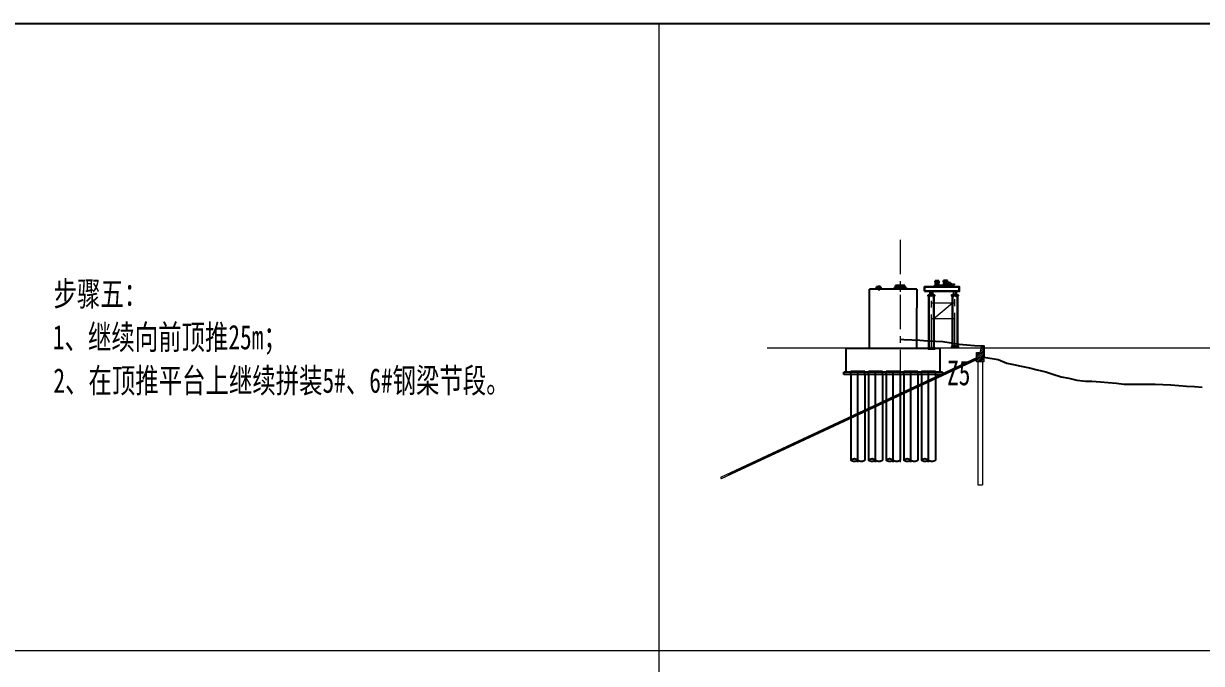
# Model space of a CAD drawing. Extents: x 1767995 to 4174245, y 542814 to 862564.
# Drawn here: x 2251649 to 2401826, y 780996 to 862564 of the extents above; entities that cross this region are included whole.
import ezdxf
from ezdxf.lldxf.tags import DXFTag

# ---------------------------------------------------------------- set-up
doc = ezdxf.new("R2010")
doc.units = 0
doc.header["$LTSCALE"] = 3500
for name, pattern in [('ACAD_ISO02W100', [15, 12, -3]), ('CENTER', [2, 1.25, -0.25, 0.25, -0.25]), ('CENTER8', [6.35, 3.96875, -0.79375, 0.79375, -0.79375]), ('CENTERX2', [101.6, 63.5, -12.7, 12.7, -12.7]), ('DASHED', [0.75, 0.5, -0.25]), ('LINEL4', [12.5, 7.5, -2, 1, -2])]:
    doc.linetypes.add(name, pattern=pattern)
doc.layers.get('Defpoints').update_dxf_attribs({"color": 8})
for name, color, linetype, lineweight in [('0 尺寸线', 4, 'Continuous', 18), ('1 BZ 标注', 2, 'Continuous', 13), ('1粗实线', 1, 'Continuous', 30), ('3中心线', 6, 'CENTER', 18), ('5文本', 7, 'Continuous', 15), ('AM_0', 7, 'Continuous', 50), ('中心线', 2, 'CENTER', 15), ('尺寸标注', 3, 'Continuous', 18), ('总 河堤', 6, 'Continuous', 15), ('标注', 3, 'Continuous', 18), ('桥 构造细实', 3, 'Continuous', 15), ('桥 构造细虚', 6, 'Continuous', 15), ('桥-构造-细线', 4, 'Continuous', 18)]:
    doc.layers.add(name, color=color, linetype=linetype, lineweight=lineweight)
for name, color, linetype in [('M_Prof', 2, 'Continuous'), ('卡特粗实线', 7, 'Continuous'), ('纵_地面线', 30, 'Continuous')]:
    doc.layers.add(name, color=color, linetype=linetype)
doc.styles.get("Standard").update_dxf_attribs({"font": '仿宋_GB2312.TTF', "width": 0.7})
doc.styles.add('图内文字', font='仿宋_GB2312.TTF', dxfattribs={"width": 0.7})
tags = doc.linetypes.add('DASHDOT0', pattern=[1, 0.4, -0.3, 0, -0.3]).pattern_tags.tags
tags[10:11] = [DXFTag(74, 4), DXFTag(75, 0), DXFTag(340, '0'), DXFTag(46, 0.0), DXFTag(50, 0.0), DXFTag(44, 0.0), DXFTag(45, 0.0)]
tags[8:9] = [DXFTag(74, 4), DXFTag(75, 0), DXFTag(340, '0'), DXFTag(46, 0.0), DXFTag(50, 0.0), DXFTag(44, 0.0), DXFTag(45, 0.0)]
tags[6:7] = [DXFTag(74, 4), DXFTag(75, 0), DXFTag(340, '0'), DXFTag(46, 0.0), DXFTag(50, 0.0), DXFTag(44, 0.0), DXFTag(45, 0.0)]
tags[4:5] = [DXFTag(74, 4), DXFTag(75, 0), DXFTag(340, '0'), DXFTag(46, 0.0), DXFTag(50, 0.0), DXFTag(44, 0.0), DXFTag(45, 0.0)]

# ---------------------------------------------------------------- blocks, each defined once
blk = doc.blocks.new('左堤岸')
at = {"layer": '总 河堤'}
h = blk.add_hatch(dxfattribs=at)
h.set_pattern_fill('ANSI31', color=256, scale=0.05, style=0)
h.paths.add_polyline_path([(0, 1.25), (-0.25, 1.25), (-0.45, 0.4), (-0.9, 0.4), (-0.9, -0.42), (0, 0)])
h.paths.add_polyline_path([(0, 0), (-0.9, -0.42), (-0.9, -0.8), (0, -0.8)])
for p, q in [((-0.9, -0.8), (-0.9, 0.4)), ((-0.9, 0.4), (-0.45, 0.4)), ((-0.45, 0.4), (-0.25, 1.25)), ((0, 1.25), (-0.25, 1.25)), ((0, 1.25), (0, -0.8)), ((0, -0.8), (-0.9, -0.8)), ((-0.75, -0.8), (-0.75, -16.5)), ((-0.15, -0.8), (-0.15, -16.5)), ((-0.75, -16.5), (-0.15, -16.5))]:
    blk.add_line(p, q, dxfattribs=at)
at = {"layer": '总 河堤', "color": 8}
for p, q in [((-0.9, -0.31), (-33.57, -15.54)), ((-0.9, -0.53), (-33.48, -15.72)), ((-0.9, -0.42), (-32.62, -15.21)), ((-33.57, -15.54), (-33.48, -15.72))]:
    blk.add_line(p, q, dxfattribs=at)
blk = doc.blocks.new('当时算的发生的')
at = {"color": 1}
for p, q in [((5298073, 1442349), (5297573, 1442349)), ((5297573, 1439961), (5297573, 1442349)), ((5303573, 1442349), (5298073, 1442349)), ((5298323, 1442349), (5298323, 1442349)), ((5299109, 1442495), (5298336, 1442495)), ((5299109, 1442495), (5298336, 1442495)), ((5299109, 1442495), (5298336, 1442495)), ((5299109, 1442495), (5298336, 1442495)), ((5298336, 1442495), (5298336, 1442349)), ((5299109, 1442349), (5298336, 1442349)), ((5298441, 1442495), (5298441, 1442655)), ((5298441, 1442495), (5298441, 1442655)), ((5298441, 1442495), (5298441, 1442655)), ((5298441, 1442495), (5298441, 1442655)), ((5298441, 1442495), (5298441, 1442655)), ((5298441, 1442495), (5298441, 1442655)), ((5299005, 1442655), (5298441, 1442655)), ((5298723, 1442815), (5298723, 1442206)), ((5299005, 1442495), (5299005, 1442655)), ((5299005, 1442495), (5299005, 1442655)), ((5299005, 1442495), (5299005, 1442655)), ((5299005, 1442495), (5299005, 1442655)), ((5299005, 1442495), (5299005, 1442655)), ((5299005, 1442495), (5299005, 1442655)), ((5299005, 1442495), (5299005, 1442655)), ((5299005, 1442495), (5299005, 1442655)), ((5299109, 1442349), (5299109, 1442495)), ((5299109, 1442349), (5299109, 1442495)), ((5299109, 1442349), (5299109, 1442495)), ((5299109, 1442349), (5299109, 1442495)), ((5302348, 1442461), (5300598, 1442461)), ((5300598, 1442349), (5300598, 1442461)), ((5302348, 1442461), (5300598, 1442461)), ((5300598, 1442349), (5300598, 1442461)), ((5302348, 1442461), (5300598, 1442461)), ((5300598, 1442349), (5300598, 1442461)), ((5302348, 1442461), (5300598, 1442461)), ((5300598, 1442349), (5300598, 1442461)), ((5302223, 1442552), (5300722, 1442552)), ((5300722, 1442461), (5300722, 1442552)), ((5302223, 1442552), (5300722, 1442552)), ((5300722, 1442461), (5300722, 1442552)), ((5302223, 1442552), (5300722, 1442552)), ((5300722, 1442461), (5300722, 1442552)), ((5302223, 1442552), (5300722, 1442552)), ((5300722, 1442461), (5300722, 1442552)), ((5302223, 1442461), (5300722, 1442461)), ((5302223, 1442461), (5300722, 1442461)), ((5302223, 1442461), (5300722, 1442461)), ((5302223, 1442461), (5300722, 1442461)), ((5300868, 1442552), (5300868, 1442818)), ((5300868, 1442552), (5300868, 1442818)), ((5300868, 1442552), (5300868, 1442818)), ((5300868, 1442552), (5300868, 1442818)), ((5300868, 1442552), (5300868, 1442818)), ((5300868, 1442552), (5300868, 1442818)), ((5302077, 1442818), (5300868, 1442818)), ((5301473, 1442769), (5301473, 1442349)), ((5302077, 1442552), (5302077, 1442818)), ((5302077, 1442552), (5302077, 1442818)), ((5302077, 1442552), (5302077, 1442818)), ((5302077, 1442552), (5302077, 1442818)), ((5302077, 1442552), (5302077, 1442818)), ((5302077, 1442552), (5302077, 1442818)), ((5302077, 1442552), (5302077, 1442818)), ((5302077, 1442552), (5302077, 1442818)), ((5302223, 1442461), (5302223, 1442552)), ((5302223, 1442461), (5302223, 1442552)), ((5302223, 1442461), (5302223, 1442552)), ((5302223, 1442461), (5302223, 1442552)), ((5302348, 1442349), (5302348, 1442461)), ((5302348, 1442349), (5302348, 1442461)), ((5302348, 1442349), (5302348, 1442461)), ((5302348, 1442349), (5302348, 1442461)), ((5303573, 1442349), (5303573, 1439961)), ((5297573, 1434800), (5297573, 1439961)), ((5303573, 1434800), (5303573, 1439961)), ((5306573, 1434800), (5294573, 1434800)), ((5294573, 1431800), (5294573, 1434800)), ((5306573, 1431800), (5306573, 1434800)), ((5306573, 1431800), (5306573, 1434800)), ((5306873, 1431800), (5294273, 1431800)), ((5294273, 1431500), (5294273, 1431800)), ((5306873, 1431500), (5294273, 1431500)), ((5295173, 1431900), (5296973, 1431900)), ((5295173, 1431500), (5295173, 1431900)), ((5295173, 1431900), (5296973, 1431900)), ((5295173, 1431500), (5295173, 1431900)), ((5306873, 1431800), (5295173, 1431800)), ((5306873, 1431500), (5295173, 1431500)), ((5295173, 1431500), (5295173, 1420568)), ((5295173, 1431500), (5295173, 1420568)), ((5296073, 1420307), (5296073, 1431900)), ((5296973, 1431500), (5296973, 1431900)), ((5296973, 1431500), (5296973, 1431900)), ((5296973, 1431500), (5296973, 1420568)), ((5296973, 1431500), (5296973, 1420568)), ((5297423, 1431900), (5299223, 1431900)), ((5297423, 1431500), (5297423, 1431900)), ((5297423, 1431900), (5299223, 1431900)), ((5297423, 1431500), (5297423, 1431900)), ((5297423, 1431500), (5297423, 1420568)), ((5297423, 1431500), (5297423, 1420568)), ((5298323, 1420307), (5298323, 1431900)), ((5299223, 1431500), (5299223, 1431900)), ((5299223, 1431500), (5299223, 1431900)), ((5299223, 1431500), (5299223, 1420568)), ((5299223, 1431500), (5299223, 1420568)), ((5299673, 1431900), (5301473, 1431900)), ((5299673, 1431500), (5299673, 1431900)), ((5299673, 1431900), (5301473, 1431900)), ((5299673, 1431500), (5299673, 1431900)), ((5299673, 1431500), (5299673, 1420568)), ((5299673, 1431500), (5299673, 1420568)), ((5300573, 1420307), (5300573, 1431900)), ((5301473, 1431500), (5301473, 1431900)), ((5301473, 1431500), (5301473, 1431900)), ((5301473, 1431500), (5301473, 1420568)), ((5301473, 1431500), (5301473, 1420568)), ((5301923, 1431900), (5303723, 1431900)), ((5301923, 1431500), (5301923, 1431900)), ((5301923, 1431900), (5303723, 1431900)), ((5301923, 1431500), (5301923, 1431900)), ((5301923, 1431500), (5301923, 1420568)), ((5301923, 1431500), (5301923, 1420568)), ((5302823, 1420307), (5302823, 1431900)), ((5303723, 1431500), (5303723, 1431900)), ((5303723, 1431500), (5303723, 1431900)), ((5303723, 1431500), (5303723, 1420568)), ((5303723, 1431500), (5303723, 1420568)), ((5304173, 1431900), (5305973, 1431900)), ((5304173, 1431500), (5304173, 1431900)), ((5304173, 1431900), (5305973, 1431900)), ((5304173, 1431500), (5304173, 1431900)), ((5304173, 1431500), (5304173, 1420568)), ((5304173, 1431500), (5304173, 1420568)), ((5305073, 1420307), (5305073, 1431900)), ((5305973, 1431500), (5305973, 1431900)), ((5305973, 1431500), (5305973, 1431900)), ((5305973, 1431500), (5305973, 1420568)), ((5305973, 1431500), (5305973, 1420568)), ((5306873, 1431800), (5306873, 1431500)), ((5306873, 1431800), (5306873, 1431500))]:
    blk.add_line(p, q, dxfattribs=at)
for points in [[(5296973, 1420568, -0.4142136), (5296073, 1420568, -0.4142136), (5295173, 1420568, -0.4142136), (5296073, 1420568)], [(5299223, 1420568, -0.4142136), (5298323, 1420568, -0.4142136), (5297423, 1420568, -0.4142136), (5298323, 1420568)], [(5301473, 1420568, -0.4142136), (5300573, 1420568, -0.4142136), (5299673, 1420568, -0.4142136), (5300573, 1420568)], [(5303723, 1420568, -0.4142136), (5302823, 1420568, -0.4142136), (5301923, 1420568, -0.4142136), (5302823, 1420568)], [(5305973, 1420568, -0.4142136), (5305073, 1420568, -0.4142136), (5304173, 1420568, -0.4142136), (5305073, 1420568)]]:
    blk.add_lwpolyline(points, format="xyb", dxfattribs=at)
blk = doc.blocks.new('SW_CENTERMARKSYMBOL_15')
at = {"color": 0, "linetype": 'Continuous', "lineweight": 0}
for p, q in [((-1, 0), (-1.21374, 0)), ((0, 0), (-0.5, 0)), ((0, 1), (0, 1.21374)), ((0, 0), (0, 0.5)), ((0, 0), (0, -0.5)), ((0, 0), (0.5, 0)), ((1, 0), (1.21374, 0)), ((0, -1), (0, -1.21374))]:
    blk.add_line(p, q, dxfattribs=at)
blk = doc.blocks.new('1234569')
at = {"layer": '尺寸标注', "color": 7, "linetype": 'CENTER8'}
for p, q in [((-196111, -679551), (-196090, -679551)), ((-196100, -679562), (-196100, -679541)), ((-196100, -679595), (-196100, -679566))]:
    blk.add_line(p, q, dxfattribs=at)
at = {"layer": '尺寸标注', "color": 7}
for points in [[(-196106, -679565), (-196106, -679565, 0.4142136), (-196108, -679567), (-196108, -679575)], [(-196093, -679575), (-196093, -679567, 0.4142136), (-196095, -679565), (-196095, -679565)]]:
    blk.add_lwpolyline(points, format="xyb", dxfattribs=at)
blk.add_lwpolyline([(-196095, -679575), (-196095, -679600), (-196100, -679603), (-196105, -679600), (-196105, -679575)], dxfattribs=at)
for radius in [15, 10.4]:
    blk.add_circle((-196100, -679551), radius, dxfattribs=at)
blk = doc.blocks.new('456')
at = {"layer": '尺寸标注', "color": 1, "linetype": 'DASHDOT0'}
for p, q in [((-216147, -678337), (-216154, -678337)), ((-216150, -678340), (-216150, -678333))]:
    blk.add_line(p, q, dxfattribs=at)
at = {"layer": '尺寸标注', "color": 1}
blk.add_circle((-216150, -678337), 3.5, dxfattribs=at)
blk = doc.blocks.new('321321')
at = {"layer": '尺寸标注', "color": 1, "linetype": 'DASHDOT0'}
for p, q in [((-216211, -682364), (-216218, -682364)), ((-216214, -682367), (-216214, -682360)), ((-215991, -682364), (-215998, -682364)), ((-215994, -682367), (-215994, -682360)), ((-215771, -682364), (-215778, -682364)), ((-215774, -682367), (-215774, -682360)), ((-215551, -682364), (-215558, -682364)), ((-215554, -682367), (-215554, -682360)), ((-215331, -682364), (-215338, -682364)), ((-215334, -682367), (-215334, -682360))]:
    blk.add_line(p, q, dxfattribs=at)
at = {"layer": '尺寸标注', "color": 1}
for points in [[(-216212, -682367), (-216210, -682364), (-216212, -682360), (-216216, -682361), (-216218, -682364), (-216216, -682367)], [(-215992, -682367), (-215990, -682364), (-215992, -682360), (-215996, -682361), (-215998, -682364), (-215996, -682367)], [(-215772, -682367), (-215770, -682364), (-215772, -682360), (-215776, -682361), (-215778, -682364), (-215776, -682367)], [(-215552, -682367), (-215550, -682364), (-215552, -682360), (-215556, -682361), (-215558, -682364), (-215556, -682367)], [(-215332, -682367), (-215330, -682364), (-215332, -682360), (-215336, -682361), (-215338, -682364), (-215336, -682367)]]:
    blk.add_lwpolyline(points, close=True, dxfattribs=at)
at = {"layer": '尺寸标注', "color": 4}
for centre, radius in [((-216214, -682364), 6), ((-216214, -682364), 5), ((-215994, -682364), 6), ((-215774, -682364), 6), ((-215554, -682364), 6), ((-215334, -682364), 6)]:
    blk.add_circle(centre, radius, dxfattribs=at)
at = {"layer": '尺寸标注', "color": 1}
for centre in [(-216214, -682364), (-215994, -682364), (-215774, -682364), (-215554, -682364), (-215334, -682364)]:
    blk.add_circle(centre, 5, dxfattribs=at)
at = {"layer": '尺寸标注', "color": 251}
for centre in [(-216214, -682364), (-215994, -682364), (-215774, -682364), (-215554, -682364), (-215334, -682364)]:
    blk.add_circle(centre, 3, dxfattribs=at)
blk = doc.blocks.new('0123')
at = {"layer": '尺寸标注', "color": 0}
for p, q in [((-197674, -679484), (-197674, -679478)), ((-197671, -679484), (-197671, -679509)), ((-197670, -679484), (-197670, -679478)), ((-197662, -679478), (-197662, -679484)), ((-197661, -679484), (-197661, -679509))]:
    blk.add_line(p, q, dxfattribs=at)
at = {"layer": '尺寸标注', "color": 0, "linetype": 'DASHDOT0'}
blk.add_line((-197666, -679473), (-197666, -679513), dxfattribs=at)
at = {"layer": '尺寸标注', "color": 0}
for points in [[(-197658, -679478), (-197674, -679478, 0.4142136), (-197675, -679479), (-197675, -679484)], [(-197657, -679484), (-197657, -679479, 0.4142136), (-197658, -679478), (-197658, -679484)]]:
    blk.add_lwpolyline(points, format="xyb", dxfattribs=at)
blk.add_lwpolyline([(-197671, -679509), (-197661, -679509), (-197666, -679513)], close=True, dxfattribs=at)
blk = doc.blocks.new('23322')
at = {"layer": '尺寸标注', "color": 0}
for p, q in [((39013, 49007), (39030, 49014)), ((39085, 48934), (39092, 48951)), ((39188, 48934), (39181, 48950)), ((39261, 49109), (39244, 49102)), ((39261, 49006), (39244, 49013))]:
    blk.add_line(p, q, dxfattribs=at)
for centre, radius in [((39021, 49010), 9), ((39022, 49106), 9), ((39137, 49058), 90), ((39137, 49058), 90), ((39089, 49173), 9), ((39089, 48942), 9), ((39184, 48942), 9), ((39185, 49173), 9), ((39252, 49010), 9), ((39253, 49105), 9)]:
    blk.add_circle(centre, radius, dxfattribs=at)
blk.add_arc((39137, 49058), 150, 296.46128, 243.53872, dxfattribs=at)
blk = doc.blocks.new('ewqwe')
h = blk.add_hatch()
h.set_pattern_fill('ANSI37', color=5, scale=4)
h.set_pattern_definition([(45, (60193.746, -5943.269), (-8.98025612, 8.98025612), []), (135, (60193.746, -5943.269), (-8.98025612, -8.98025612), [])])
h.paths.add_polyline_path([(965601, 492388), (966080, 492388), (966080, 492408), (965601, 492408)])
at = {"color": 2, "lineweight": 30}
for p, q in [((965601, 492388), (966081, 492388)), ((965601, 492208), (965601, 492378)), ((965601, 492208), (966081, 492208)), ((965601, 492188), (966081, 492188)), ((965651, 492148), (965671, 492148)), ((965706, 492208), (965706, 492368)), ((965726, 492208), (965726, 492368)), ((965831, 492208), (965831, 492368)), ((965851, 492208), (965851, 492368)), ((965956, 492208), (965956, 492368)), ((965976, 492208), (965976, 492368)), ((966011, 492148), (966031, 492148)), ((966081, 492208), (966081, 492378)), ((966081, 492188), (966081, 492208))]:
    blk.add_line(p, q, dxfattribs=at)
at = {"color": 2}
for p, q in [((965601, 492368), (965601, 492388)), ((965601, 492188), (965601, 492208))]:
    blk.add_line(p, q, dxfattribs=at)
at = {"color": 2, "lineweight": 30}
blk.add_lwpolyline([(965601, 492368), (966081, 492368), (966081, 492388)], dxfattribs=at)
at = {"layer": '0 尺寸线'}
blk.add_lwpolyline([(965601, 492388), (966081, 492388), (966081, 492408), (965601, 492408)], close=True, dxfattribs=at)
at = {"layer": '1 BZ 标注'}
for p, q in [((965651, 492148), (965671, 492148)), ((966011, 492148), (966031, 492148))]:
    blk.add_line(p, q, dxfattribs=at)
at = {"layer": '中心线', "linetype": 'CENTERX2'}
for p, q in [((965651, 492188), (965651, 492148)), ((965651, 492188), (965651, 492148)), ((965671, 492188), (965671, 492148)), ((965671, 492188), (965671, 492148)), ((965671, 492148), (966011, 492148)), ((965671, 492148), (966011, 492148)), ((966011, 492188), (966011, 492148)), ((966011, 492188), (966011, 492148)), ((966031, 492188), (966031, 492148)), ((966031, 492188), (966031, 492148))]:
    blk.add_line(p, q, dxfattribs=at)
at = {"layer": '卡特粗实线'}
blk.add_line((965976, 492208), (965996, 492208), dxfattribs=at)
blk = doc.blocks.new('A$C159A2C35')
h = blk.add_hatch()
h.set_pattern_fill('ANSI37', color=5, scale=4)
h.set_pattern_definition([(45, (-904848.285, -497628.079), (-8.98025612, 8.98025612), []), (135, (-904848.285, -497628.079), (-8.98025612, -8.98025612), [])])
h.paths.add_polyline_path([(449, 703), (928, 703), (928, 723), (449, 723)])
at = {"layer": '尺寸标注', "linetype": 'ACAD_ISO02W100', "lineweight": 30, "ltscale": 3}
h = blk.add_hatch(dxfattribs=at)
h.set_pattern_fill('ANSI32', color=3, scale=50)
h.set_pattern_definition([(45, (-39514.227, -48795.501), (-13.258252, 13.258252), []), (45, (-39505.388, -48795.501), (-13.258252, 13.258252), [])])
h.paths.add_polyline_path([(-578, 68), (-578, 48), (-175, 48), (-175, 68)])
at = {"color": 5, "linetype": 'Continuous', "lineweight": 0}
for p, q in [((-771, 352), (-1493, 352)), ((-771, 172), (-1493, 172)), ((-878, 375), (-879, 375)), ((-873, 369), (-873, 365)), ((-870, 369), (-873, 369)), ((-873, 365), (-873, 352)), ((-870, 365), (-870, 369)), ((-870, 365), (-870, 352)), ((-864, 375), (-865, 375)), ((-771, 394), (-811, 394)), ((-771, 386), (-811, 386)), ((-771, 378), (-811, 378)), ((-771, 126), (-811, 126)), ((-771, 118), (-811, 118)), ((-771, 110), (-811, 110))]:
    blk.add_line(p, q, dxfattribs=at)
at = {"color": 7, "linetype": 'Continuous'}
for p, q in [((-1026, 45), (-588, 45)), ((-923, 45), (-952, 45)), ((-667, 45), (-724, 45)), ((-588, 45), (-576, 45)), ((-118, 45), (-576, 45)), ((684, 131), (688, 131)), ((686, 418), (690, 418))]:
    blk.add_line(p, q, dxfattribs=at)
at = {"color": 6, "linetype": 'Continuous'}
blk.add_line((-578, 424), (-175, 424), dxfattribs=at)
at = {"color": 5, "linetype": 'Continuous'}
for p, q in [((-546, 98), (-546, 424)), ((-207, 424), (-207, 98))]:
    blk.add_line(p, q, dxfattribs=at)
at = {"color": 2, "lineweight": 30}
for p, q in [((448, 603), (448, 723)), ((448, 703), (928, 703)), ((448, 603), (928, 603)), ((448, 583), (928, 583)), ((473, 533), (473, 583)), ((473, 533), (483, 533)), ((473, 533), (522, 433)), ((483, 533), (483, 583)), ((483, 533), (532, 433)), ((522, 433), (563, 433)), ((553, 603), (553, 683)), ((563, 433), (563, 583)), ((573, 603), (573, 683)), ((678, 603), (678, 683)), ((698, 603), (698, 683)), ((803, 603), (803, 683)), ((814, 433), (814, 583)), ((814, 433), (856, 433)), ((823, 603), (823, 683)), ((894, 533), (846, 433)), ((904, 533), (856, 433)), ((894, 533), (894, 583)), ((904, 533), (904, 583)), ((928, 603), (928, 703))]:
    blk.add_line(p, q, dxfattribs=at)
at = {"color": 2}
for p, q in [((448, 683), (448, 703)), ((448, 583), (448, 603))]:
    blk.add_line(p, q, dxfattribs=at)
at = {"color": 5, "linetype": 'DASHED'}
for p, q in [((553, 433), (553, 583)), ((824, 433), (824, 583))]:
    blk.add_line(p, q, dxfattribs=at)
at = {"color": 5, "linetype": 'Continuous', "lineweight": 0}
for points in [[(-879, 375), (-879, 380), (-879, 382)], [(-864, 382), (-864, 382), (-864, 382), (-866, 382), (-867, 382), (-870, 382), (-872, 382), (-875, 382), (-877, 382), (-878, 382), (-879, 382), (-879, 382)], [(-864, 382), (-864, 380), (-864, 375)]]:
    blk.add_lwpolyline(points, dxfattribs=at)
blk.add_lwpolyline([(-811, 95), (-811, 410, -0.4142136), (-809, 412), (-773, 412, -0.4142136), (-771, 410), (-771, 95, -0.4142136), (-773, 93), (-809, 93, -0.4142136)], format="xyb", close=True, dxfattribs=at)
for points in [[(-603, 287), (-751, 287, -0.4142136), (-753, 289), (-753, 310, 0.4142136), (-755, 312), (-771, 312)], [(-771, 212), (-755, 212, 0.4142136), (-753, 214), (-753, 235, -0.4142136), (-751, 237), (-603, 237, 0.4142136), (-598, 242), (-598, 282, 0.4142136), (-603, 287)]]:
    blk.add_lwpolyline(points, format="xyb", dxfattribs=at)
at = {"color": 2, "lineweight": 30}
blk.add_lwpolyline([(448, 683), (928, 683)], dxfattribs=at)
at = {"color": 7, "linetype": 'Continuous'}
for centre, radius in [((686, 131), 8.26), ((686, 131), 7.14), ((688, 418), 8.26), ((688, 418), 7.14), ((686, 131), 2), ((688, 418), 2)]:
    blk.add_circle(centre, radius, dxfattribs=at)
at = {"color": 5, "linetype": 'Continuous', "lineweight": 0}
for points, knots in [([(-873, 369), (-875, 369), (-876, 370), (-878, 371), (-878, 371)], [0, 0, 0, 0, 0.9939019, 1, 1, 1, 1]), ([(-865, 371), (-866, 371), (-867, 370), (-869, 369), (-870, 369)], [0, 0, 0, 0, 0.5878391, 1, 1, 1, 1])]:
    blk.add_open_spline(points, degree=3, knots=knots, dxfattribs=at)
at = {"color": 7, "linetype": 'Continuous'}
for points in [[(680, 125), (680, 126), (678, 127), (678, 130), (678, 133), (679, 136), (681, 138), (683, 139), (686, 140), (689, 139), (692, 138), (694, 135), (695, 133), (695, 130), (694, 127), (692, 125), (690, 123), (687, 122), (684, 122), (682, 123), (681, 125), (680, 125)], [(682, 412), (682, 413), (680, 414), (680, 417), (680, 420), (681, 423), (683, 425), (685, 426), (688, 427), (691, 426), (694, 425), (696, 423), (697, 420), (697, 417), (696, 414), (694, 412), (692, 410), (689, 409), (686, 410), (684, 411), (683, 412), (682, 412)]]:
    blk.add_open_spline(points, degree=3, knots=[0, 0, 0, 0, 0.0537149, 0.1074303, 0.1611246, 0.2148029, 0.2685094, 0.3222257, 0.3758789, 0.4294528, 0.4830281, 0.5366835, 0.5904001, 0.6441057, 0.6977838, 0.7514791, 0.8051994, 0.8588792, 0.9124731, 0.9660366, 1, 1, 1, 1], dxfattribs=at)
at = {"layer": '0 尺寸线'}
blk.add_lwpolyline([(449, 703), (928, 703), (928, 723), (449, 723)], close=True, dxfattribs=at)
at = {"layer": '1 BZ 标注'}
for p, q in [((-1493, 352), (-1493, 172)), ((928, 703), (928, 683)), ((928, 603), (928, 583))]:
    blk.add_line(p, q, dxfattribs=at)
at = {"layer": 'AM_0', "color": 7, "lineweight": 30}
for p, q in [((-1010, 453), (-1010, 45)), ((-841, 453), (-1010, 453)), ((-990, 453), (-990, 45)), ((-877, 45), (-877, 0)), ((-841, 45), (-841, 453)), ((-811, 453), (-841, 453)), ((-811, 45), (-811, 453)), ((-761, 453), (-811, 453)), ((1006, 45), (1006, 135)), ((1026, 45), (1026, 135))]:
    blk.add_line(p, q, dxfattribs=at)
for points in [[(-1026, 45), (1026, 45), (1026, 0), (-1026, 0)], [(386, 65), (986, 65), (986, 45), (386, 45)]]:
    blk.add_lwpolyline(points, close=True, dxfattribs=at)
blk.add_lwpolyline([(1026, 135), (-511, 135, -0.4142136), (-661, 285), (-661, 353, 0.414491), (-761, 453)], format="xyb", dxfattribs=at)
blk.add_lwpolyline([(-678, 45), (-678, 48), (-576, 48), (346, 48), (346, 45)], dxfattribs=at)
at = {"layer": '中心线', "linetype": 'CENTERX2'}
blk.add_line((688, 610), (688, 363), dxfattribs=at)
at = {"layer": '卡特粗实线'}
blk.add_line((823, 603), (843, 603), dxfattribs=at)
at = {"layer": '尺寸标注', "color": 253, "linetype": 'LINEL4'}
for p, q in [((-1611, 262), (-207, 262)), ((-377, -88), (-377, 571)), ((-377, 571), (-377, -88)), ((-377, -22), (-377, 522)), ((-326, 386), (-333, 369)), ((546, 440), (546, 65)), ((546, 121), (826, 121)), ((596, 205), (596, 143)), ((776, 205), (776, 143)), ((827, 440), (826, 65))]:
    blk.add_line(p, q, dxfattribs=at)
at = {"layer": '尺寸标注', "color": 4}
for p, q in [((-811, 402), (-811, 343)), ((-811, 388), (-811, 45)), ((-811, 93), (-811, 153)), ((-811, 45), (1026, 45)), ((-227, 98), (-527, 98)), ((-522, 48), (-522, 48)), ((-514, 48), (-514, 48)), ((-444, 128), (-310, 128)), ((-385, 45), (-385, 45)), ((-381, 45), (-381, 45)), ((-373, 45), (-373, 45)), ((-369, 45), (-369, 45)), ((-244, 68), (-244, 68)), ((-228, 68), (-228, 68)), ((346, 45), (346, 135)), ((366, 45), (366, 135)), ((506, 65), (686, 65)), ((686, 143), (586, 125)), ((686, 65), (866, 65))]:
    blk.add_line(p, q, dxfattribs=at)
at = {"layer": '尺寸标注', "color": 8, "linetype": 'ACAD_ISO02W100'}
for p, q in [((-661, 272), (-811, 272)), ((-661, 252), (-811, 252))]:
    blk.add_line(p, q, dxfattribs=at)
at = {"layer": '尺寸标注', "color": 6}
blk.add_line((947, 45), (-811, 45), dxfattribs=at)
at = {"layer": '尺寸标注', "color": 6, "lineweight": 30}
for p, q in [((-708, 291), (-708, 327)), ((-708, 291), (-708, 327)), ((-708, 197), (-708, 233)), ((-708, 197), (-708, 233)), ((-706, 329), (-578, 329)), ((-706, 289), (-578, 289)), ((-706, 235), (-578, 235)), ((-706, 195), (-578, 195)), ((-175, 63), (-175, 58))]:
    blk.add_line(p, q, dxfattribs=at)
at = {"layer": '尺寸标注', "color": 4, "linetype": 'ACAD_ISO02W100'}
for p, q in [((-673, 289), (-673, 329)), ((-673, 287), (-673, 237)), ((-673, 237), (-673, 287)), ((-673, 195), (-673, 235)), ((-648, 289), (-648, 329)), ((-648, 237), (-648, 287)), ((-648, 195), (-648, 235)), ((-623, 289), (-623, 329)), ((-623, 287), (-623, 237)), ((-623, 237), (-623, 287)), ((-623, 195), (-623, 235))]:
    blk.add_line(p, q, dxfattribs=at)
at = {"layer": '尺寸标注', "color": 1, "linetype": 'CENTER8'}
blk.add_line((-633, 109), (327, 109), dxfattribs=at)
at = {"layer": '尺寸标注', "color": 2}
blk.add_line((-578, 87), (-578, 424), dxfattribs=at)
at = {"layer": '尺寸标注', "color": 6, "linetype": 'ACAD_ISO02W100', "lineweight": 30, "ltscale": 3}
for p, q in [((-578, 98), (-175, 98)), ((-578, 68), (-175, 68))]:
    blk.add_line(p, q, dxfattribs=at)
at = {"layer": '尺寸标注', "color": 8}
for p, q in [((-526, 53), (-522, 57)), ((-526, 53), (-526, 48)), ((-522, 88), (-518, 90)), ((-522, 68), (-522, 88)), ((-522, 68), (-522, 57)), ((-518, 90), (-514, 88)), ((-514, 88), (-514, 68)), ((-514, 68), (-514, 57)), ((-514, 57), (-510, 53)), ((-510, 53), (-510, 48)), ((-385, 53), (-381, 57)), ((-385, 53), (-385, 48)), ((-381, 88), (-377, 90)), ((-381, 68), (-381, 88)), ((-381, 68), (-381, 57)), ((-377, 90), (-373, 88)), ((-373, 88), (-373, 68)), ((-373, 68), (-373, 57)), ((-373, 57), (-369, 53)), ((-369, 53), (-369, 48)), ((-244, 53), (-240, 57)), ((-244, 53), (-244, 48)), ((-240, 88), (-236, 90)), ((-240, 68), (-240, 88)), ((-240, 68), (-240, 57)), ((-240, 57), (-240, 57)), ((-236, 90), (-232, 88)), ((-232, 88), (-232, 68)), ((-232, 68), (-232, 57)), ((-232, 57), (-228, 53)), ((-228, 53), (-228, 48)), ((423, 73), (449, 73)), ((423, 65), (423, 73)), ((449, 65), (423, 65)), ((426, 17), (426, 65)), ((426, 17), (436, 13)), ((427, 27), (427, 73)), ((427, 17), (427, 45)), ((443, 25), (429, 25)), ((436, 13), (446, 17)), ((445, 27), (445, 73)), ((446, 17), (446, 65)), ((446, 17), (446, 45)), ((449, 73), (449, 65)), ((515, 100), (522, 103)), ((515, 100), (515, 55)), ((522, 103), (522, 55)), ((522, 103), (529, 100)), ((529, 100), (529, 55)), ((538, 540), (538, 443)), ((538, 443), (553, 438)), ((546, 205), (826, 205)), ((553, 438), (553, 423)), ((553, 423), (820, 423)), ((563, 125), (586, 125)), ((586, 125), (686, 143)), ((686, 143), (786, 125)), ((786, 125), (810, 125)), ((834, 443), (820, 438)), ((820, 423), (820, 438)), ((834, 443), (834, 540)), ((850, 103), (843, 100)), ((843, 100), (843, 55)), ((843, 95), (843, 55)), ((850, 103), (850, 55)), ((857, 100), (850, 103)), ((850, 100), (850, 55)), ((857, 100), (857, 55)), ((857, 95), (857, 55)), ((924, 73), (948, 73)), ((924, 65), (924, 73)), ((948, 65), (924, 65)), ((926, 16), (926, 65)), ((926, 16), (936, 13)), ((927, 26), (927, 73)), ((927, 16), (927, 45)), ((943, 24), (929, 24)), ((936, 13), (946, 16)), ((945, 26), (945, 73)), ((946, 16), (946, 65)), ((946, 16), (946, 45)), ((948, 73), (948, 65))]:
    blk.add_line(p, q, dxfattribs=at)
at = {"layer": '尺寸标注', "color": 8, "linetype": 'DASHDOT0'}
for p, q in [((-518, 68), (-518, 90)), ((-377, 68), (-377, 90)), ((-236, 68), (-236, 90))]:
    blk.add_line(p, q, dxfattribs=at)
at = {"layer": '尺寸标注', "color": 1}
blk.add_line((-501, 314), (-484, 307), dxfattribs=at)
at = {"layer": '尺寸标注', "color": 4, "linetype": 'ACAD_ISO02W100', "lineweight": 30, "ltscale": 3}
for p, q in [((-392, 127), (-392, 515)), ((-362, 127), (-362, 515))]:
    blk.add_line(p, q, dxfattribs=at)
at = {"layer": '尺寸标注', "color": 0}
blk.add_line((324, 45), (924, 45), dxfattribs=at)
at = {"layer": '尺寸标注', "color": 8, "linetype": 'CENTER8'}
for p, q in [((436, 25), (436, 73)), ((936, 24), (936, 73))]:
    blk.add_line(p, q, dxfattribs=at)
at = {"layer": '尺寸标注', "color": 1, "lineweight": 30}
for p, q in [((497, 540), (497, 65)), ((497, 540), (875, 540)), ((502, 545), (870, 545)), ((538, 581), (538, 564)), ((539, 563), (838, 563)), ((539, 562), (585, 551)), ((836, 583), (540, 583)), ((586, 551), (787, 551)), ((586, 549), (586, 545)), ((786, 545), (786, 549)), ((787, 551), (837, 562)), ((838, 564), (838, 581)), ((875, 540), (875, 65))]:
    blk.add_line(p, q, dxfattribs=at)
at = {"layer": '尺寸标注', "color": 1, "linetype": 'LINEL4'}
for p, q in [((586, 551), (586, 205)), ((786, 551), (786, 205))]:
    blk.add_line(p, q, dxfattribs=at)
at = {"layer": '尺寸标注', "color": 6, "lineweight": 30}
for points in [[(-1021, 361), (-1026, 361), (-1026, 163), (-1021, 163)], [(-1016, 163), (-1010, 163), (-1010, 361), (-1016, 361)], [(-578, 68), (-578, 424), (-546, 424), (-546, 98)], [(-546, 98), (-546, 424), (-207, 424), (-207, 98)], [(-207, 98), (-207, 424), (-175, 424), (-175, 68)]]:
    blk.add_lwpolyline(points, dxfattribs=at)
at = {"layer": '尺寸标注', "color": 2}
blk.add_lwpolyline([(-705, 329), (-665, 329), (-665, 334), (-705, 334)], close=True, dxfattribs=at)
at = {"layer": '尺寸标注', "color": 3}
blk.add_lwpolyline([(-623, 339, 0.4142136), (-626, 342), (-653, 342), (-663, 342), (-670, 342, 0.4142136), (-673, 339), (-673, 335), (-665, 335), (-665, 329), (-673, 329), (-673, 178, 0.4145834), (-670, 175), (-626, 175, 0.4138437), (-623, 178)], format="xyb", close=True, dxfattribs=at)
at = {"layer": '尺寸标注', "color": 7, "linetype": 'ACAD_ISO02W100'}
blk.add_lwpolyline([(327, 115), (-633, 115), (-633, 103), (327, 103)], close=True, dxfattribs=at)
at = {"layer": '尺寸标注', "color": 3, "linetype": 'ACAD_ISO02W100', "lineweight": 30, "ltscale": 3}
blk.add_lwpolyline([(-578, 48), (-175, 48), (-175, 68), (-578, 68)], close=True, dxfattribs=at)
at = {"layer": '尺寸标注', "color": 4, "lineweight": 30}
blk.add_lwpolyline([(-542, 545), (-212, 545), (-212, 515), (-542, 515)], close=True, dxfattribs=at)
at = {"layer": '尺寸标注', "color": 4, "linetype": 'ACAD_ISO02W100', "lineweight": 30, "ltscale": 3}
for points in [[(-542, 128), (-542, 515), (-512, 515), (-512, 128)], [(-242, 128), (-242, 515), (-212, 515), (-212, 127)]]:
    blk.add_lwpolyline(points, dxfattribs=at)
at = {"layer": '尺寸标注', "color": 4, "lineweight": 30}
blk.add_lwpolyline([(-542, 113, 0.4142136), (-527, 98), (-227, 98, 0.4142136), (-212, 113), (-212, 128), (-542, 128)], format="xyb", close=True, dxfattribs=at)
at = {"layer": '尺寸标注', "color": 4}
for points in [[(534, 45), (534, 55), (510, 55), (510, 45)], [(838, 45), (838, 55), (862, 55), (862, 45)]]:
    blk.add_lwpolyline(points, dxfattribs=at)
at = {"layer": '尺寸标注', "color": 8}
for points in [[(533, 55), (511, 55), (511, 48), (533, 48)], [(839, 55), (861, 55), (861, 48), (839, 48)]]:
    blk.add_lwpolyline(points, close=True, dxfattribs=at)
for points in [[(563, 125), (563, 178), (546, 178), (546, 205)], [(810, 125), (810, 178), (826, 178), (826, 205)]]:
    blk.add_lwpolyline(points, dxfattribs=at)
at = {"layer": '尺寸标注', "color": 6, "lineweight": 50}
blk.add_circle((-1018, 305), 4.84, dxfattribs=at)
at = {"layer": '尺寸标注', "color": 6, "lineweight": 30}
blk.add_circle((-1018, 218), 4.84, dxfattribs=at)
at = {"layer": '尺寸标注', "color": 252, "lineweight": 50}
for centre, radius in [((-1018, 305), 3.24), ((-1018, 218), 3.24), ((-1018, 305), 1.71), ((-1018, 218), 1.71)]:
    blk.add_circle(centre, radius, dxfattribs=at)
at = {"layer": '尺寸标注', "color": 6, "lineweight": 50}
for centre, start, end in [((-1018, 363), 203.39093, 336.60907), ((-1018, 161), 22.74399, 157.25601)]:
    blk.add_arc(centre, 4.84, start, end, dxfattribs=at)
at = {"layer": '尺寸标注', "color": 252, "lineweight": 50}
for centre, start, end in [((-1018, 363), 216.35681, 323.64319), ((-1018, 161), 35.26085, 144.73915)]:
    blk.add_arc(centre, 3.24, start, end, dxfattribs=at)
at = {"layer": '尺寸标注', "color": 6, "lineweight": 30}
for centre, start, end in [((-706, 327), 90, 180), ((-706, 291), 180, 270), ((-706, 233), 90, 180), ((-706, 197), 180, 270)]:
    blk.add_arc(centre, 2, start, end, dxfattribs=at)
at = {"layer": '尺寸标注', "color": 8}
for centre, start, end in [((429, 27), 180, 270), ((443, 27), 270, 0), ((929, 26), 180, 270), ((943, 26), 270, 0)]:
    blk.add_arc(centre, 2, start, end, dxfattribs=at)
at = {"layer": '尺寸标注', "color": 1}
blk.add_arc((502, 540), 5, 90, 180, dxfattribs=at)
at = {"layer": '尺寸标注', "color": 1, "lineweight": 30}
for centre, radius, start, end in [((540, 581), 2, 91.83477, 180.00189), ((540, 564), 2, 180.00189, 221.3973), ((540, 564), 2, 221.3973, 246.96415), ((584, 549), 2, 41.43658, 66.96415), ((584, 549), 2, 0.00255, 41.43658), ((788, 549), 2, 138.60095, 180.00255), ((788, 549), 2, 113.0462, 138.60095), ((836, 581), 2, 359.99798, 90), ((836, 564), 2, 293.0462, 318.6105), ((836, 564), 2, 318.6105, 359.99798), ((870, 540), 5, 0, 90)]:
    blk.add_arc(centre, radius, start, end, dxfattribs=at)
at = {"layer": '尺寸标注', "color": 4}
for points in [[(686, 140), (686, 140), (687, 140), (689, 139), (692, 138), (694, 135), (695, 133), (695, 130), (694, 127), (692, 125), (690, 123), (688, 122), (687, 122), (686, 122)], [(688, 427), (688, 427), (689, 427), (691, 426), (694, 425), (696, 423), (697, 420), (697, 417), (696, 414), (694, 412), (692, 410), (690, 410), (689, 409), (688, 409)]]:
    blk.add_open_spline(points, degree=3, knots=[0.37372888, 0.37372888, 0.37372888, 0.37372888, 0.37587892, 0.42945282, 0.48302811, 0.53668348, 0.59040011, 0.64410573, 0.69778377, 0.75147906, 0.80519945, 0.85887922, 0.87370285, 0.87370285, 0.87370285, 0.87370285], dxfattribs=at)
at = {"color": 7, "linetype": 'Continuous', "lineweight": 0, "xscale": -10, "yscale": 10, "zscale": 10}
for p in [(686, 131), (688, 418)]:
    blk.add_blockref('SW_CENTERMARKSYMBOL_15', p, dxfattribs=at)
at = {"layer": '1 BZ 标注'}
blk.add_blockref('ewqwe', (-966218, -491643), dxfattribs=at)
at = {"layer": '尺寸标注', "color": 4}
for name, p in [('1234569', (195274, 680028)), ('321321', (215631, 682473)), ('456', (215567, 678446)), ('456', (215567, 678446)), ('1234569', (195538, 679999)), ('456', (215787, 678446)), ('456', (215787, 678446)), ('1234569', (195909, 679999)), ('456', (216007, 678446)), ('456', (216007, 678446)), ('456', (216227, 678446)), ('456', (216227, 678446)), ('456', (216447, 678446)), ('456', (216447, 678446)), ('1234569', (197077, 679710))]:
    blk.add_blockref(name, p, dxfattribs=at)
at = {"layer": '尺寸标注', "color": 3}
blk.add_blockref('0123', (196973, 679818), dxfattribs=at)
at = {"layer": '尺寸标注', "color": 7}
blk.add_blockref('23322', (-39514, -48796), dxfattribs=at)

msp = doc.modelspace()

# ---------------------------------------------------------------- linework, layer by layer
at = {"layer": '1粗实线'}
for p, q in [((2367075, 821103.3), (2367075, 827946.3)), ((2367705, 821103.3), (2367705, 827946.3)), ((2370075, 821303.6), (2370075, 827946.3)), ((2370705, 821303.6), (2370705, 827946.3))]:
    msp.add_line(p, q, dxfattribs=at)
for points in [[(2366533.2, 828436.3), (2370945.2, 828436.3), (2370945.2, 829024.3), (2366533.2, 829024.3)], [(2367075, 827796.3), (2367040, 827796.3), (2366990, 827846.3), (2366990, 827946.3), (2366990, 827846.3), (2367040, 827796.3)], [(2366990, 827946.3), (2367790, 827946.3)], [(2367246, 827946.3), (2367246, 827796.3), (2367234, 827796.3), (2367234, 827946.3), (2367234, 827796.3), (2367246, 827796.3)], [(2367546, 827946.3), (2367546, 827796.3), (2367534, 827796.3), (2367534, 827946.3), (2367534, 827796.3), (2367546, 827796.3)], [(2367740, 827796.3), (2367705, 827796.3)], [(2367790, 827846.3), (2367740, 827796.3), (2367790, 827846.3), (2367790, 827946.3)], [(2370075, 827796.3), (2370040, 827796.3), (2369990, 827846.3), (2369990, 827946.3), (2369990, 827846.3), (2370040, 827796.3)], [(2369990, 827946.3), (2370790, 827946.3)], [(2370246, 827946.3), (2370246, 827796.3), (2370234, 827796.3), (2370234, 827946.3), (2370234, 827796.3), (2370246, 827796.3)], [(2370546, 827946.3), (2370546, 827796.3), (2370534, 827796.3), (2370534, 827946.3), (2370534, 827796.3), (2370546, 827796.3)], [(2370740, 827796.3), (2370705, 827796.3)], [(2370790, 827846.3), (2370740, 827796.3), (2370790, 827846.3), (2370790, 827946.3)], [(2367280.5, 821123.1), (2367297.9, 821123.1), (2367297.9, 821268.3), (2367280.5, 821268.3)], [(2367501.2, 821123.1), (2367483.8, 821123.1), (2367483.8, 821268.3), (2367501.2, 821268.3)], [(2370280.5, 821303.6), (2370297.9, 821303.6), (2370297.9, 821448.8), (2370280.5, 821448.8)], [(2370501.2, 821303.6), (2370483.8, 821303.6), (2370483.8, 821448.8), (2370501.2, 821448.8)]]:
    msp.add_lwpolyline(points, close=True, dxfattribs=at)
for points in [[(2366990, 827962.3), (2366990, 827946.3), (2366990, 827962.3), (2367790, 827962.3), (2367790, 827946.3), (2367790, 827962.3)], [(2369990, 827962.3), (2369990, 827946.3), (2369990, 827962.3), (2370790, 827962.3), (2370790, 827946.3), (2370790, 827962.3)], [(2367792.8, 821123.1), (2366990.8, 821123.1), (2366990.8, 821094), (2367792.8, 821094), (2367792.8, 821123.1), (2367792.8, 821195.7), (2367746.6, 821268.3), (2367701.1, 821268.3)], [(2366990.8, 821123.1), (2366990.8, 821195.7), (2367037, 821268.3), (2367082.5, 821268.3)], [(2370792.8, 821303.6), (2369990.8, 821303.6), (2369990.8, 821274.6), (2370792.8, 821274.6), (2370792.8, 821303.6), (2370792.8, 821376.2), (2370746.6, 821448.8), (2370701.1, 821448.8)], [(2369990.8, 821303.6), (2369990.8, 821376.2), (2370037, 821448.8), (2370082.5, 821448.8)]]:
    msp.add_lwpolyline(points, dxfattribs=at)
at = {"layer": '3中心线'}
for p, q in [((2363422.8, 834982), (2363422.8, 806654.3)), ((2360672.8, 829161.6), (2360672.8, 828552.6)), ((2363422.8, 829589), (2363422.8, 828354.9)), ((2367390, 821103.3), (2367390, 827946.3)), ((2370390, 821303.6), (2370390, 827946.3)), ((2367390, 826946.5), (2370390, 826946.5)), ((2367709.5, 824946.5), (2370087.1, 826946.5)), ((2367390, 824946.5), (2370390, 824946.5)), ((2358022.8, 806654.3), (2358022.8, 818247.3)), ((2360272.8, 806654.3), (2360272.8, 818247.3)), ((2362522.8, 806654.3), (2362522.8, 818247.3)), ((2364772.8, 806654.3), (2364772.8, 818247.3)), ((2367022.8, 806654.3), (2367022.8, 818247.3))]:
    msp.add_line(p, q, dxfattribs=at)
at = {"layer": '5文本'}
for p, q in [((2332634.7, 862564.2, -0.3), (2332634.7, 542814.2, -0.3)), ((2249245, 782626.7, -0.3), (2730495, 782626.7, -0.3))]:
    msp.add_line(p, q, dxfattribs=at)
at = {"layer": 'Defpoints', "elevation": -0.3}
msp.add_lwpolyline([(2249245, 862564.2), (2730495, 862564.2), (2730495, 542814.2), (2249245, 542814.2)], close=True, dxfattribs=at)
at = {"layer": 'M_Prof'}
for p, q in [((2366533.2, 829004.3), (2370945.2, 829004.3)), ((2366533.2, 828456.3), (2370945.2, 828456.3))]:
    msp.add_line(p, q, dxfattribs=at)
for points in [[(2367090, 827962.3), (2367390, 827962.3), (2367390, 827980.3), (2367258.5, 827980.3, -0.41421356), (2367245.5, 827993.3), (2367245.5, 828419.3, -0.41421356), (2367258.5, 828432.3), (2367390, 828432.3), (2367390, 828450.3), (2367090, 828450.3), (2367090, 828432.3), (2367221.5, 828432.3, -0.41421356), (2367234.5, 828419.3), (2367234.5, 827993.3, -0.41421356), (2367221.5, 827980.3), (2367090, 827980.3)], [(2367390, 827962.3), (2367690, 827962.3), (2367690, 827980.3), (2367558.5, 827980.3, -0.41421356), (2367545.5, 827993.3), (2367545.5, 828419.3, -0.41421356), (2367558.5, 828432.3), (2367690, 828432.3), (2367690, 828450.3), (2367390, 828450.3), (2367390, 828432.3), (2367521.5, 828432.3, -0.41421356), (2367534.5, 828419.3), (2367534.5, 827993.3, -0.41421356), (2367521.5, 827980.3), (2367390, 827980.3)], [(2370090, 827962.3), (2370390, 827962.3), (2370390, 827980.3), (2370258.5, 827980.3, -0.41421356), (2370245.5, 827993.3), (2370245.5, 828419.3, -0.41421356), (2370258.5, 828432.3), (2370390, 828432.3), (2370390, 828450.3), (2370090, 828450.3), (2370090, 828432.3), (2370221.5, 828432.3, -0.41421356), (2370234.5, 828419.3), (2370234.5, 827993.3, -0.41421356), (2370221.5, 827980.3), (2370090, 827980.3)], [(2370390, 827962.3), (2370690, 827962.3), (2370690, 827980.3), (2370558.5, 827980.3, -0.41421356), (2370545.5, 827993.3), (2370545.5, 828419.3, -0.41421356), (2370558.5, 828432.3), (2370690, 828432.3), (2370690, 828450.3), (2370390, 828450.3), (2370390, 828432.3), (2370521.5, 828432.3, -0.41421356), (2370534.5, 828419.3), (2370534.5, 827993.3, -0.41421356), (2370521.5, 827980.3), (2370390, 827980.3)]]:
    msp.add_lwpolyline(points, format="xyb", close=True, dxfattribs=at)
at = {"layer": '标注', "color": 8}
msp.add_line((2346455.2, 821247.3), (2551953.4, 821247.3), dxfattribs=at)
at = {"layer": '桥 构造细实'}
for p, q in [((2360390.8, 828841.5), (2360390.8, 829002)), ((2360390.8, 828841.5), (2360390.8, 829002)), ((2360390.8, 828841.5), (2360390.8, 829002)), ((2360390.8, 828841.5), (2360390.8, 829002)), ((2360390.8, 828841.5), (2360390.8, 829002)), ((2360390.8, 828841.5), (2360390.8, 829002)), ((2360954.7, 829002), (2360390.8, 829002)), ((2360954.7, 828841.5), (2360954.7, 829002)), ((2360954.7, 828841.5), (2360954.7, 829002)), ((2360954.7, 828841.5), (2360954.7, 829002)), ((2360954.7, 828841.5), (2360954.7, 829002)), ((2360954.7, 828841.5), (2360954.7, 829002)), ((2360954.7, 828841.5), (2360954.7, 829002)), ((2360954.7, 828841.5), (2360954.7, 829002)), ((2360954.7, 828841.5), (2360954.7, 829002)), ((2362818, 828899.1), (2362818, 829165.1)), ((2362818, 828899.1), (2362818, 829165.1)), ((2362818, 828899.1), (2362818, 829165.1)), ((2362818, 828899.1), (2362818, 829165.1)), ((2362818, 828899.1), (2362818, 829165.1)), ((2362818, 828899.1), (2362818, 829165.1)), ((2364027.5, 829165.1), (2362818, 829165.1)), ((2364027.5, 828899.1), (2364027.5, 829165.1)), ((2364027.5, 828899.1), (2364027.5, 829165.1)), ((2364027.5, 828899.1), (2364027.5, 829165.1)), ((2364027.5, 828899.1), (2364027.5, 829165.1)), ((2364027.5, 828899.1), (2364027.5, 829165.1)), ((2364027.5, 828899.1), (2364027.5, 829165.1)), ((2364027.5, 828899.1), (2364027.5, 829165.1)), ((2364027.5, 828899.1), (2364027.5, 829165.1)), ((2361059, 828841.5), (2360286.5, 828841.5)), ((2361059, 828841.5), (2360286.5, 828841.5)), ((2361059, 828841.5), (2360286.5, 828841.5)), ((2361059, 828841.5), (2360286.5, 828841.5)), ((2360286.5, 828841.5), (2360286.5, 828696.1)), ((2361059, 828696.1), (2360286.5, 828696.1)), ((2361059, 828696.1), (2361059, 828841.5)), ((2361059, 828696.1), (2361059, 828841.5)), ((2361059, 828696.1), (2361059, 828841.5)), ((2361059, 828696.1), (2361059, 828841.5)), ((2364297.8, 828808.1), (2362547.8, 828808.1)), ((2362547.8, 828696.1), (2362547.8, 828808.1)), ((2364297.8, 828808.1), (2362547.8, 828808.1)), ((2362547.8, 828696.1), (2362547.8, 828808.1)), ((2364297.8, 828808.1), (2362547.8, 828808.1)), ((2362547.8, 828696.1), (2362547.8, 828808.1)), ((2364297.8, 828808.1), (2362547.8, 828808.1)), ((2362547.8, 828696.1), (2362547.8, 828808.1)), ((2364173.5, 828899.1), (2362672, 828899.1)), ((2362672, 828808.1), (2362672, 828899.1)), ((2364173.5, 828899.1), (2362672, 828899.1)), ((2362672, 828808.1), (2362672, 828899.1)), ((2364173.5, 828899.1), (2362672, 828899.1)), ((2362672, 828808.1), (2362672, 828899.1)), ((2364173.5, 828899.1), (2362672, 828899.1)), ((2362672, 828808.1), (2362672, 828899.1)), ((2364173.5, 828808.1), (2362672, 828808.1)), ((2364173.5, 828808.1), (2362672, 828808.1)), ((2364173.5, 828808.1), (2362672, 828808.1)), ((2364173.5, 828808.1), (2362672, 828808.1)), ((2364173.5, 828808.1), (2364173.5, 828899.1)), ((2364173.5, 828808.1), (2364173.5, 828899.1)), ((2364173.5, 828808.1), (2364173.5, 828899.1)), ((2364173.5, 828808.1), (2364173.5, 828899.1)), ((2364297.8, 828696.1), (2364297.8, 828808.1)), ((2364297.8, 828696.1), (2364297.8, 828808.1)), ((2364297.8, 828696.1), (2364297.8, 828808.1)), ((2364297.8, 828696.1), (2364297.8, 828808.1))]:
    msp.add_line(p, q, dxfattribs=at)
at = {"layer": '桥 构造细虚'}
msp.add_line((2363422.8, 829116.1), (2363422.8, 828696.1), dxfattribs=at)
at = {"layer": '桥 构造细虚', "color": 8}
for points in [[(2358922.8, 806914.9, -0.41421356), (2358022.8, 806914.9, -0.41421356), (2357122.8, 806914.9, -0.41421356), (2358022.8, 806914.9)], [(2363422.8, 806914.9, -0.41421356), (2362522.8, 806914.9, -0.41421356), (2361622.8, 806914.9, -0.41421356), (2362522.8, 806914.9)], [(2367922.8, 806914.9, -0.41421356), (2367022.8, 806914.9, -0.41421356), (2366122.8, 806914.9, -0.41421356), (2367022.8, 806914.9)]]:
    msp.add_lwpolyline(points, format="xyb", dxfattribs=at)
at = {"layer": '桥 构造细虚'}
for points in [[(2361172.8, 806914.9, -0.41421356), (2360272.8, 806914.9, -0.41421356), (2359372.8, 806914.9, -0.41421356), (2360272.8, 806914.9)], [(2365672.8, 806914.9, -0.41421356), (2364772.8, 806914.9, -0.41421356), (2363872.8, 806914.9, -0.41421356), (2364772.8, 806914.9)]]:
    msp.add_lwpolyline(points, format="xyb", dxfattribs=at)
at = {"layer": '桥-构造-细线', "color": 8}
for p, q in [((2361622.8, 817847.3), (2361622.8, 806914.9)), ((2363422.8, 817847.3), (2363422.8, 806914.9))]:
    msp.add_line(p, q, dxfattribs=at)
at = {"layer": '纵_地面线', "color": 5, "flags": 128}
msp.add_lwpolyline([(2363422.8, 822333.8), (2363887.4, 822306.1), (2364904, 822232.2), (2365909.9, 822210.5), (2366895.6, 822135.3), (2367922.9, 822091.6), (2368846.5, 822040.2), (2369922.7, 821844.7), (2370912.5, 821698.1), (2371906.8, 821622.6), (2372873.4, 821536.5), (2374063.8, 821497.3), (2374063.8, 820047.3), (2375922.9, 819747.3), (2377011.1, 819280.4), (2377859.4, 819118.1), (2378829.8, 818898.3), (2379922.7, 818693.7), (2380890.6, 818403.1), (2381969.2, 818182.3), (2382873.4, 817858.4), (2383931.2, 817517.4), (2384937.9, 817346.9), (2385922.9, 817108.2), (2387063.8, 816974.6), (2387838.7, 816962.2), (2388955.1, 816893.7), (2389922.7, 816805.7), (2390982.2, 816741.9), (2391922.9, 816591.3), (2392922.9, 816593.3), (2393922.9, 816594.3), (2394922.9, 816596.3), (2395922.9, 816595.3), (2396922.9, 816563.3), (2397922.9, 816496.3), (2398922.9, 816424.3), (2399922.9, 816351.3), (2400922.9, 816278.3), (2401922.9, 816200.3)], dxfattribs=at)

# ---------------------------------------------------------------- block references
msp.add_blockref('当时算的发生的', (-2938049.8, -613653))
at = {"layer": '尺寸标注', "extrusion": (0, 0, -1), "zscale": -1}
msp.add_blockref('A$C159A2C35', (-2368811.5, 829052), dxfattribs=at)
at = {"layer": '总 河堤', "xscale": 1000, "yscale": 1000, "zscale": 1000}
msp.add_blockref('左堤岸', (2374063.8, 820247.3), dxfattribs=at)

# ---------------------------------------------------------------- texts
at = {"layer": '5文本', "width": 0.7}
for s, p in [('步骤五：', (2255476.3, 826551.6, -0.3)), ('1、继续向前顶推25m；', (2255385.5, 821032.7, -0.3)), ('2、在顶推平台上继续拼装5#、6#钢梁节段。', (2255453.6, 815497.5, -0.3))]:
    msp.add_text(s, height=3125, dxfattribs=at).set_placement(p)
at = {"layer": '5文本', "insert": (2369395.6, 819578.5), "char_height": 3125, "attachment_point": 1, "style": '图内文字'}
msp.add_mtext('Z5', dxfattribs=at)

doc.saveas('drawing.dxf')
